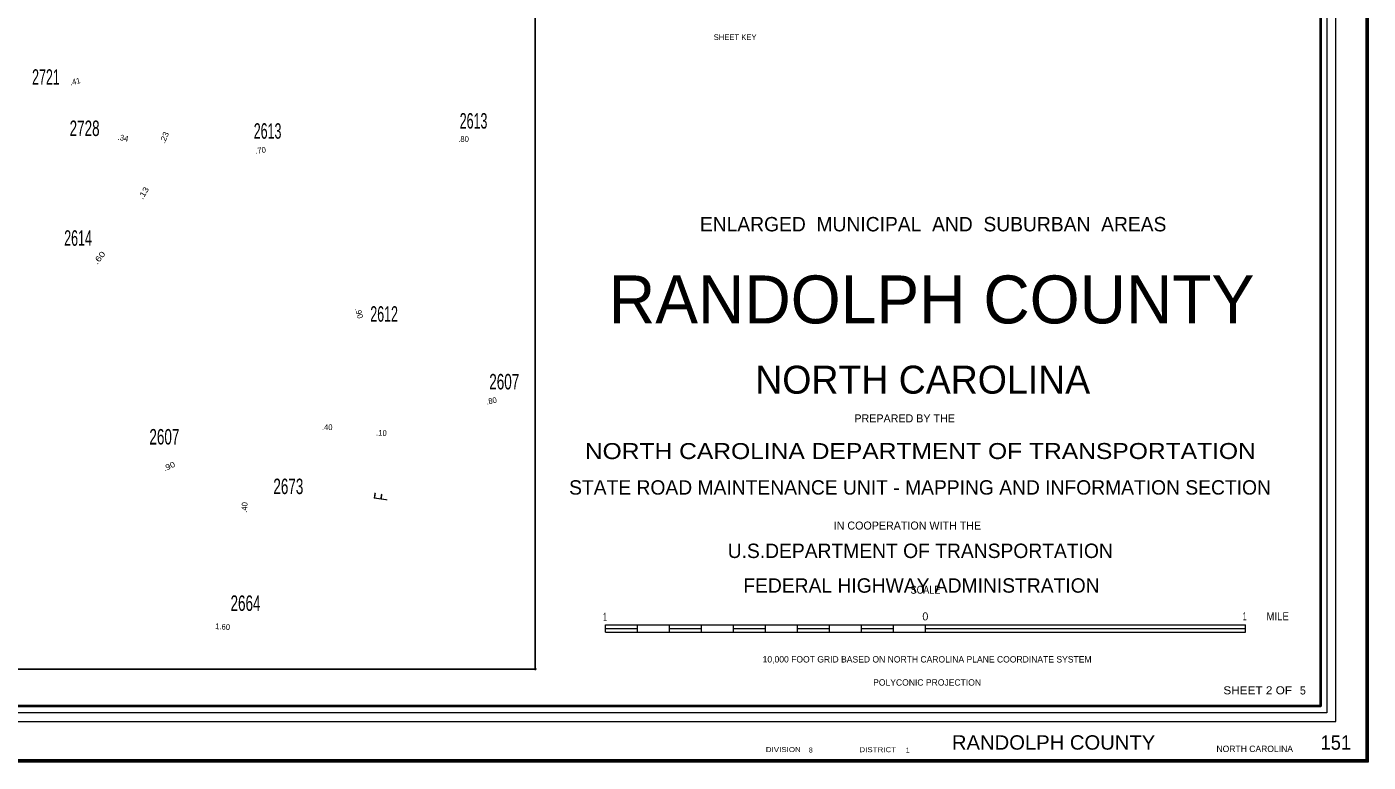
# Model space of a CAD drawing. Extents: x 370874 to 592082, y 190482 to 376297.
# Drawn here: x 556431 to 583417, y 255430 to 270234 of the extents above; entities that cross this region are included whole.
import ezdxf
from ezdxf.enums import TextEntityAlignment as Align

# ---------------------------------------------------------------- set-up
doc = ezdxf.new("R2010")
doc.units = 0
doc.header["$LTSCALE"] = 46
doc.header["$PDMODE"] = 32
doc.header["$PDSIZE"] = 23
for name, color, linetype, lineweight in [('1', 7, 'Continuous', 25), ('20', 7, 'Continuous', 40), ('23', 7, 'Continuous', 25), ('40', 7, 'Continuous', 13), ('56', 7, 'Continuous', 40), ('63', 7, 'Continuous', 25)]:
    doc.layers.add(name, color=color, linetype=linetype, lineweight=lineweight)
doc.layers.add('12', color=7, linetype='Continuous')

msp = doc.modelspace()

# ---------------------------------------------------------------- linework, layer by layer
at = {"layer": '1', "lineweight": 13}
msp.add_lwpolyline([(583416.64, 255429.75), (486786, 255429.75), (486786, 311826.79), (583416.64, 311826.79)], close=True, dxfattribs=at)
at = {"layer": '1'}
msp.add_point((566660.7, 257305.08), dxfattribs=at)
at = {"layer": '20', "lineweight": 13}
for p, q in [((568073.65, 258045.9), (568073.65, 258195.65)), ((568073.65, 258195.65), (574511.03, 258195.65)), ((568073.65, 258120.77), (568717.39, 258120.77)), ((568073.65, 258045.9), (574511.03, 258045.9)), ((568717.39, 258045.9), (568717.39, 258195.65)), ((569361.13, 258045.9), (569361.13, 258195.65)), ((569361.13, 258120.77), (570004.86, 258120.77)), ((570004.86, 258045.9), (570004.86, 258195.65)), ((570648.6, 258045.9), (570648.6, 258195.65)), ((570648.6, 258120.77), (571292.34, 258120.77)), ((571292.34, 258045.9), (571292.34, 258195.65)), ((571936.08, 258045.9), (571936.08, 258195.65)), ((571936.08, 258120.77), (572579.81, 258120.77)), ((572579.81, 258045.9), (572579.81, 258195.65)), ((573223.55, 258045.9), (573223.55, 258195.65)), ((573223.55, 258120.77), (573867.29, 258120.77)), ((573867.29, 258045.9), (573867.29, 258195.65)), ((574511.03, 258120.77), (580948.4, 258120.77))]:
    msp.add_line(p, q, dxfattribs=at)
at = {"layer": '20'}
for points in [[(486821, 311791.79), (583381.64, 311791.79), (583381.64, 255464.75), (486821, 255464.75)], [(490008.85, 310682.82), (582456.14, 310682.82), (582456.14, 256556.46), (490008.85, 256556.46)]]:
    msp.add_lwpolyline(points, close=True, dxfattribs=at)
at = {"layer": '20', "lineweight": 13}
msp.add_lwpolyline([(489699.66, 311008.29), (489699.66, 256247.18), (489878.22, 256425.85), (489878.22, 310813.46), (582586.74, 310813.46), (582586.74, 256425.85), (489878.22, 256425.85), (489699.66, 256247.18), (582765.32, 256247.18), (582765.32, 311008.29)], close=True, dxfattribs=at)
for points in [[(574511.03, 258045.9), (580948.4, 258045.9), (580948.4, 258195.65)], [(574511.03, 258045.9), (574511.03, 258195.65), (580948.4, 258195.65)]]:
    msp.add_lwpolyline(points, dxfattribs=at)
at = {"layer": '20'}
msp.add_point((583381.64, 255464.75), dxfattribs=at)
at = {"layer": '63'}
msp.add_lwpolyline([(490289.23, 310269.9), (581745.2, 310269.9), (581745.2, 277246.66), (566660.7, 277246.66), (566660.7, 257305.08), (523460.17, 257305.08)], dxfattribs=at)

# ---------------------------------------------------------------- texts
at = {"layer": '12'}
for s, height, rotation, p in [('ENLARGED  MUNICIPAL  AND  SUBURBAN  AREAS', 289.7, 0.002, (574664.19, 266115.48)), ('NORTH CAROLINA', 563.3, 0.007, (574454.28, 262848.49)), ('PREPARED BY THE', 161, 0.006, (574091.49, 262270.69)), ('STATE ROAD MAINTENANCE UNIT - MAPPING AND INFORMATION SECTION', 289.7, 0.002, (574400.41, 260816.27)), ('IN COOPERATION WITH THE', 161, 0.007, (574147.17, 260112.94)), ('U.S.DEPARTMENT OF TRANSPORTATION', 289.7, 0.006, (574405.2, 259539.93)), ('FEDERAL HIGHWAY ADMINISTRATION', 289.7, 0.006, (574428.89, 258842.06))]:
    msp.add_text(s, height=height, rotation=rotation, dxfattribs=at).set_placement(p, align=Align.CENTER)
msp.add_text('    RANDOLPH COUNTY   ', height=965.6, dxfattribs=at).set_placement((574454.25, 264262.25), align=Align.CENTER)
at = {"layer": '12', "width": 1.15}
msp.add_text('NORTH CAROLINA DEPARTMENT OF TRANSPORTATION', height=321.8, rotation=0.007, dxfattribs=at).set_placement((574406.69, 261532.4), align=Align.CENTER)
at = {"layer": '20'}
for s, height, rotation, p in [('SHEET KEY', 115, 0.001, (570680.29, 269967.36)), ('10,000 FOOT GRID BASED ON NORTH CAROLINA PLANE COORDINATE SYSTEM', 128.7, 359.995, (574542.45, 257436.41)), ('POLYCONIC PROJECTION', 128.7, 0.001, (574542.61, 256970.64))]:
    msp.add_text(s, height=height, rotation=rotation, dxfattribs=at).set_placement(p, align=Align.CENTER)
for s, height, width, p in [('SCALE', 161, 0.85, (574510.82, 258820.62)), ('1', 161, 0.5, (568062.16, 258276.28)), ('1', 161, 0.5, (580932.82, 258287.23)), ('MILE', 161, 0.9, (581595.19, 258287.41)), ('SHEET 2 OF', 160.9, 1.1, (581194, 256796.76)), ('RANDOLPH COUNTY    ', 289.7, 1.05, (577313.46, 255682.04)), ('151', 289.7, 0.95, (582765.77, 255680.7)), ('DIVISION', 100, 1.2, (571649.97, 255633.7)), ('DISTRICT', 100, 1.2, (573550.34, 255631.4))]:
    msp.add_text(s, height=height, dxfattribs=dict(at, width=width)).set_placement(p, align=Align.CENTER)
for s, height, p in [('0', 161, (574507.13, 258284.58)), ('5  ', 160.9, (582162.11, 256792.85))]:
    msp.add_text(s, height=height, dxfattribs=at).set_placement(p, align=Align.CENTER)
for s, height, p in [(' 8', 100, (572125.7, 255624.46)), ('NORTH CAROLINA', 128.7, (580364.41, 255634.6))]:
    msp.add_text(s, height=height, dxfattribs=at).set_placement(p)
at = {"layer": '20', "width": 0.95}
msp.add_text(' 1', height=100, dxfattribs=at).set_placement((574075.43, 255621))
at = {"layer": '23'}
for s, width, p in [('2721', 0.6, (556814.77, 269067.13)), ('2728', 0.65, (557592.96, 268034.7)), ('2613', 0.6, (561274.33, 267980.53)), ('2613', 0.6, (565418.1, 268184.77)), ('2614', 0.6, (557460.71, 265825.41)), ('2612', 0.6, (563618.58, 264296.96)), ('2607', 0.65, (566035.61, 262933.61)), ('2607', 0.65, (559198.19, 261824.91)), ('2673', 0.65, (561691.96, 260826.21)), ('2664', 0.65, (560830.47, 258475))]:
    msp.add_text(s, height=312, dxfattribs=dict(at, width=width)).set_placement(p, align=Align.CENTER)
at = {"layer": '40'}
for s, rotation, p in [('.41', 13.581, (557416.38, 269078.02)), ('.34', 348.381, (558356.52, 267940.47)), ('.80', 0.389, (565217.68, 267916.62)), ('.70', 8.182, (561141.03, 267691)), ('.90', 285.826, (563061.61, 264451.77)), ('.80', 11.499, (565790.63, 262648.23)), ('.40', 359.977, (562473.72, 262115.17)), ('.10', 356.886, (563562.53, 261999.72)), ('.40', 86.208, (560865.76, 260555.16)), ('1.60', 355.785, (560365.41, 258100.32))]:
    msp.add_text(s, height=115, rotation=rotation, dxfattribs=at).set_placement(p, align=Align.CENTER)
for s, rotation, width, p in [('.23', 67.64, 1.1, (559249.07, 267982.45)), ('.13', 59.056, 1.2, (558828.79, 266857.09)), ('.60', 51.933, 1.3, (557935.11, 265548.97)), ('.90', 25.559, 1.15, (559317.3, 261334.84))]:
    msp.add_text(s, height=115, rotation=rotation, dxfattribs=dict(at, width=width)).set_placement(p, align=Align.CENTER)
at = {"layer": '56', "width": 0.65}
msp.add_text('F', height=275, rotation=81.868, dxfattribs=at).set_placement((563687.59, 260752.97), align=Align.CENTER)

doc.saveas('drawing.dxf')
